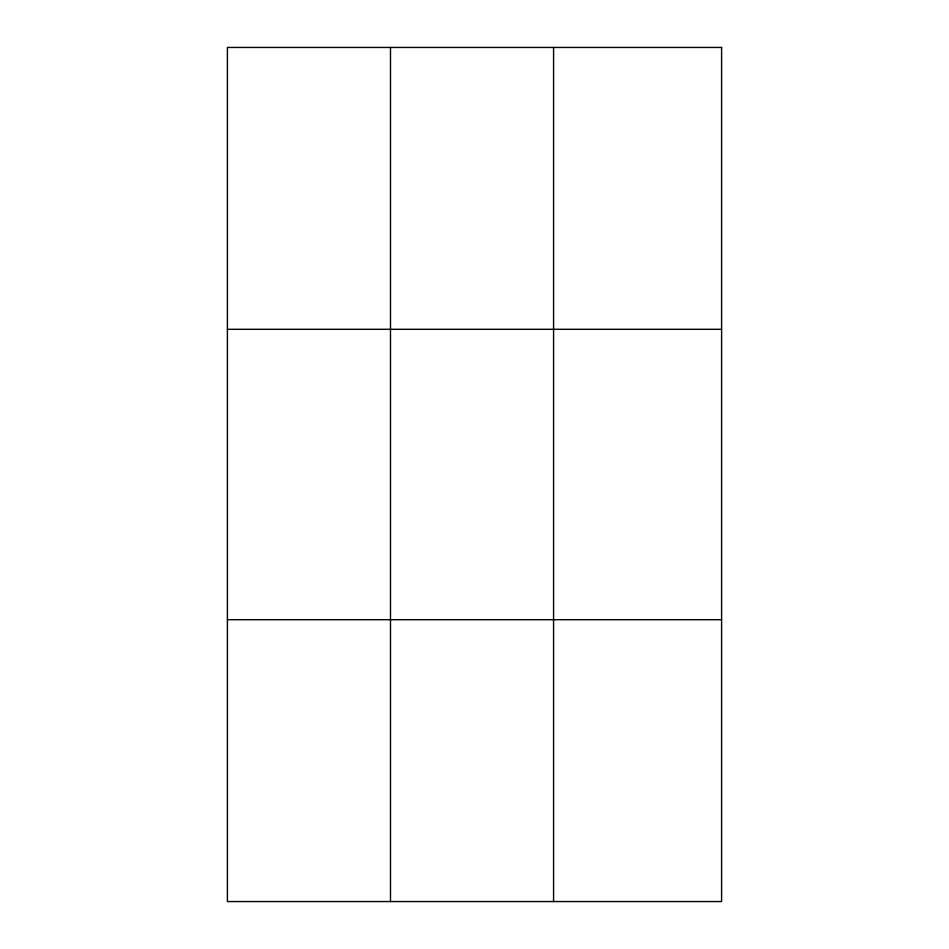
<?xml version="1.0" encoding="UTF-8"?>
<svg xmlns="http://www.w3.org/2000/svg" width="949" height="949" viewBox="0 0 949 949"><rect width="100%" height="100%" fill="white"/><g stroke="black" fill="none" stroke-linecap="round" stroke-linejoin="round"><path stroke-width="1.42" d="M390.49 47.45L390.49 901.55M553.575 47.45L553.575 901.55M227.404 329.303L721.596 329.303M227.404 619.697L721.596 619.697M721.596 47.45L721.596 901.55L227.404 901.55L227.404 47.45L721.596 47.45"/></g></svg>
